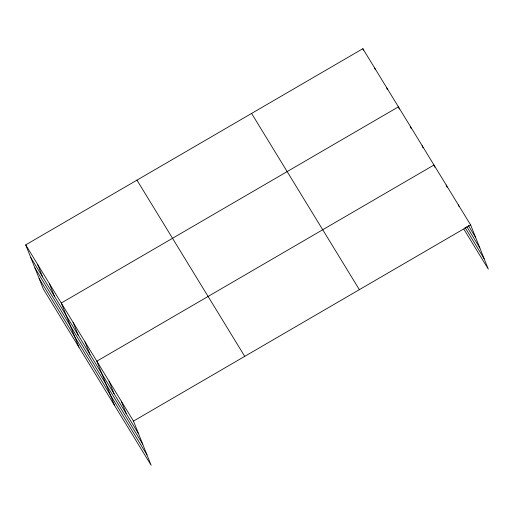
<?xml version="1.0" encoding="UTF-8"?>
<svg xmlns="http://www.w3.org/2000/svg" width="514" height="514" viewBox="0 0 514 514"><rect width="100%" height="100%" fill="white"/><g stroke="black" fill="none" stroke-linecap="round" stroke-linejoin="round"><path stroke-width="0.77" d="M25.7 244.876L133.473 421.101L151.148 465.305L43.382 289.08L25.7 244.876L362.852 48.695L470.618 224.92L488.3 269.124L463.872 229.18M398.414 106.848L61.262 303.035L78.944 347.233M133.473 421.101L470.618 224.92M468.338 225.543L475.662 237.526M466.802 226.648L479.832 247.954M464.997 227.406L484.13 258.696M251.59 113.433L359.363 289.665M136.962 180.138L244.728 356.363M30.744 257.482L138.51 433.707M34.913 267.91L142.68 444.135M39.212 278.652L146.978 454.877M458.404 204.951L459.002 206.435M446.191 184.976L447.084 187.205M434.87 167.23L433.977 165.007L96.831 361.188L114.506 405.385M422.122 145.623L423.016 147.846M410.268 126.238L411.161 128.461M398.71 107.593L399.307 109.077M386.56 87.464L387.447 89.693M374.706 68.079L375.297 69.563M362.852 48.695L363.443 50.179M121.259 401.132L126.296 413.738M109.045 381.157L114.082 393.763M84.977 341.804L90.014 354.409M73.116 322.419L78.16 335.025M49.408 283.644L54.452 296.25M37.554 264.26L42.598 276.866"/></g></svg>
